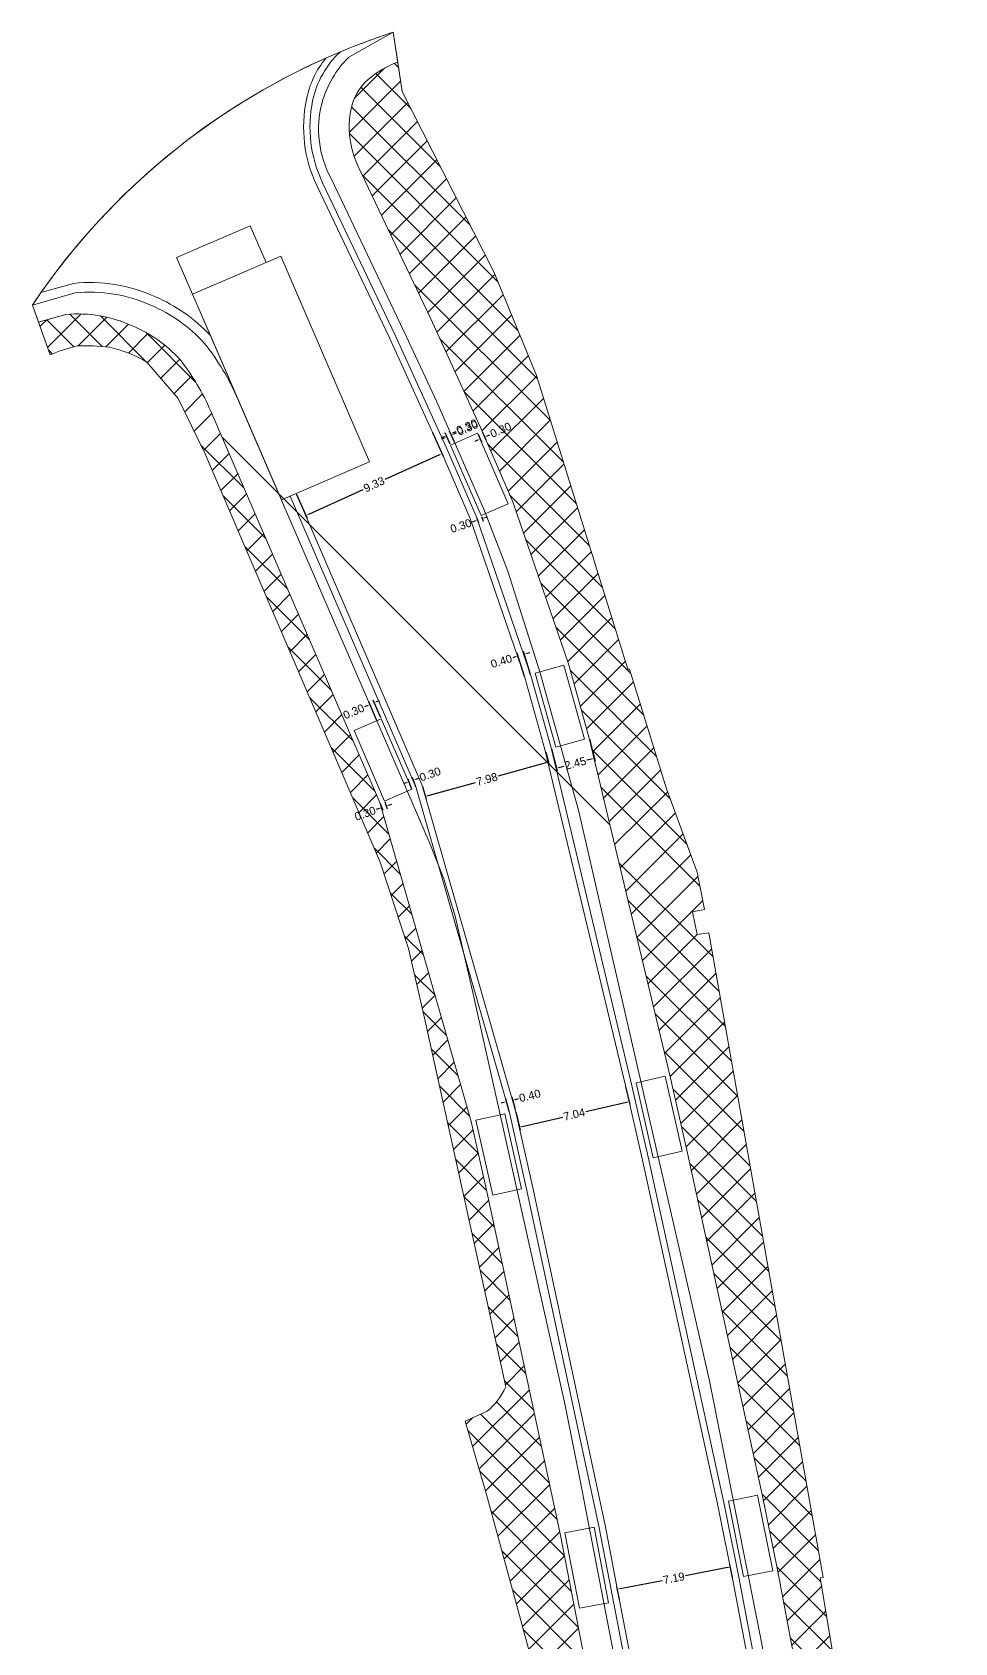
# Model space of a CAD drawing. Header units: metres. Extents: x 7529382 to 7529699, y 4686521 to 4686911.
# Drawn here: x 7529397.6 to 7529455.2, y 4686621.6 to 4686722.2 of the extents above; entities that cross this region are included whole.
import ezdxf

# ---------------------------------------------------------------- set-up
doc = ezdxf.new("R2010")
doc.units = ezdxf.units.M
doc.layers.get('Defpoints').update_dxf_attribs({"lineweight": 0})
for name, color, linetype, lineweight in [('BAZENI', 150, 'Continuous', 0), ('dimenzionet', 7, 'Continuous', 0), ('kubza-10cm-mod', 23, 'Continuous', 0), ('kubza-40cm css', 8, 'Continuous', 0), ('kufiri', 200, 'Continuous', 0), ('lloga-sip', 4, 'Continuous', 0), ('skajori', 157, 'Continuous', 0), ('Ujori-mod', 5, 'Continuous', 0), ('ulset-project-e-mod', 1, 'Continuous', 0)]:
    doc.layers.add(name, color=color, linetype=linetype, lineweight=lineweight)
doc.styles.get("Standard").update_dxf_attribs({"font": 'arial.ttf'})
doc.dimstyles.get("Standard").update_dxf_attribs({"dimtxt": 0.5, "dimasz": 0.18, "dimexe": 0.18, "dimexo": 0.0625, "dimgap": 0.09, "dimtad": 0, "dimzin": 0, "dimdsep": 46, "dimtxsty": 'Standard', "dimcen": 0.09, "dimadec": 0, "dimazin": 0, "dimtfac": 1, "dimtofl": 0, "dimtmove": 0, "dimatfit": 3, "dimfxl": 1, "dimtolj": 1, "dimtzin": 0, "dimarcsym": 0})

# ---------------------------------------------------------------- blocks, each defined once
blk = doc.blocks.new('*D57')
at = {"layer": 'Defpoints', "color": 0, "transparency": 16777216}
for p in [(7529423.750169282, 4686697.073269892), (7529423.695866644, 4686696.449782219), (7529423.970637027, 4686696.570198552)]:
    blk.add_point(p, dxfattribs=at)
at = {"layer": 'lloga-sip', "color": 0, "lineweight": -2, "transparency": 16777216}
for p, q in [((7529423.670779749, 4686696.507026412), (7529423.40314864, 4686697.117716836)), ((7529423.945550131, 4686696.627442745), (7529423.677919022, 4686697.238133169)), ((7529423.915032558, 4686697.145520153), (7529424.079895834, 4686697.217770411)), ((7529423.310535624, 4686696.880603299), (7529423.145672347, 4686696.80835304))]:
    blk.add_line(p, q, dxfattribs=at)
at = {"layer": 'lloga-sip', "color": 0, "transparency": 16777216}
for points in [[(7529423.902990848, 4686697.172997365), (7529423.927074268, 4686697.118042939), (7529423.750169282, 4686697.073269892)], [(7529423.298493913, 4686696.908080513), (7529423.322577333, 4686696.853126086), (7529423.4753989, 4686696.952853559)]]:
    blk.add_solid(points, dxfattribs=at)
at = {"layer": 'lloga-sip', "color": 0, "transparency": 16777216, "insert": (7529424.756323836, 4686697.514210586), "char_height": 0.5, "attachment_point": 5, "rotation": 23.66512354849254}
blk.add_mtext('\\A1;0.30', dxfattribs=at)
blk = doc.blocks.new('*D58')
at = {"layer": 'Defpoints', "color": 0, "transparency": 16777216}
for p in [(7529423.713580554, 4686697.156759385), (7529423.695866644, 4686696.449782219), (7529423.970637027, 4686696.570198552)]:
    blk.add_point(p, dxfattribs=at)
at = {"layer": 'dimenzionet', "color": 0, "lineweight": -2, "transparency": 16777216}
for p, q in [((7529423.670779749, 4686696.507026412), (7529423.366559912, 4686697.201206328)), ((7529423.945550131, 4686696.627442745), (7529423.641330294, 4686697.321622662)), ((7529423.878443831, 4686697.229009645), (7529424.043307107, 4686697.301259904)), ((7529423.273946896, 4686696.964092792), (7529423.10908362, 4686696.891842533))]:
    blk.add_line(p, q, dxfattribs=at)
at = {"layer": 'dimenzionet', "color": 0, "transparency": 16777216}
for points in [[(7529423.261905186, 4686696.991570005), (7529423.285988606, 4686696.936615579), (7529423.438810172, 4686697.036343052)], [(7529423.86640212, 4686697.256486857), (7529423.89048554, 4686697.201532432), (7529423.713580554, 4686697.156759385)]]:
    blk.add_solid(points, dxfattribs=at)
at = {"layer": 'dimenzionet', "color": 0, "transparency": 16777216, "insert": (7529424.719735108, 4686697.597700079), "char_height": 0.5, "attachment_point": 5, "rotation": 23.66512354849254}
blk.add_mtext('\\A1;0.30', dxfattribs=at)
blk = doc.blocks.new('*D59')
at = {"layer": 'Defpoints', "color": 0, "transparency": 16777216}
for p in [(7529425.392930983, 4686697.186309633), (7529425.667088297, 4686697.308148139), (7529425.828646942, 4686696.944613775)]:
    blk.add_point(p, dxfattribs=at)
at = {"layer": 'dimenzionet', "color": 0, "lineweight": -2, "transparency": 16777216}
for p, q in [((7529425.418313039, 4686697.129195701), (7529425.627589948, 4686696.658287143)), ((7529425.692470353, 4686697.251034207), (7529425.901747262, 4686696.78012565)), ((7529425.993135067, 4686697.017714095), (7529426.157623191, 4686697.090814415)), ((7529425.390001503, 4686696.749674948), (7529425.225513379, 4686696.676574628))]:
    blk.add_line(p, q, dxfattribs=at)
at = {"layer": 'dimenzionet', "color": 0, "transparency": 16777216}
for points in [[(7529425.98095168, 4686697.045128783), (7529426.005318454, 4686696.990299407), (7529425.828646942, 4686696.944613775)], [(7529425.377818116, 4686696.777089636), (7529425.40218489, 4686696.722260261), (7529425.554489627, 4686696.822775269)]]:
    blk.add_solid(points, dxfattribs=at)
at = {"layer": 'dimenzionet', "color": 0, "transparency": 16777216, "insert": (7529426.832511958, 4686697.390742358), "char_height": 0.5, "attachment_point": 5, "rotation": 23.960885387654017}
blk.add_mtext('\\A1;0.30', dxfattribs=at)
blk = doc.blocks.new('*D60')
at = {"layer": 'Defpoints', "color": 0, "transparency": 16777216}
for p in [(7529425.318974615, 4686691.947617834), (7529425.606856695, 4686692.046588261), (7529425.384388733, 4686691.757343296)]:
    blk.add_point(p, dxfattribs=at)
at = {"layer": 'dimenzionet', "color": 0, "lineweight": -2, "transparency": 16777216}
for p, q in [((7529425.627176194, 4686691.987483541), (7529425.730790967, 4686691.686092127)), ((7529425.842492407, 4686691.914833876), (7529426.012714002, 4686691.97335403)), ((7529425.214167138, 4686691.698823141), (7529425.043945543, 4686691.640302987)), ((7529425.339294113, 4686691.888513114), (7529425.442908887, 4686691.587121701))]:
    blk.add_line(p, q, dxfattribs=at)
at = {"layer": 'dimenzionet', "color": 0, "transparency": 16777216}
for points in [[(7529425.832739048, 4686691.943204142), (7529425.852245766, 4686691.88646361), (7529425.672270813, 4686691.856313722)], [(7529425.204413778, 4686691.727193408), (7529425.223920496, 4686691.670452876), (7529425.384388733, 4686691.757343296)]]:
    blk.add_solid(points, dxfattribs=at)
at = {"layer": 'dimenzionet', "color": 0, "transparency": 16777216, "insert": (7529424.345532556, 4686691.40019693), "char_height": 0.5, "attachment_point": 5, "rotation": 18.972358790310892}
blk.add_mtext('\\A1;0.30', dxfattribs=at)
blk = doc.blocks.new('*D61')
at = {"layer": 'Defpoints', "color": 0, "transparency": 16777216}
for p in [(7529427.923248958, 4686683.269884424), (7529428.338223625, 4686681.934975425), (7529428.720362083, 4686682.053768377)]:
    blk.add_point(p, dxfattribs=at)
at = {"layer": 'dimenzionet', "color": 0, "lineweight": -2, "transparency": 16777216}
for p, q in [((7529427.751362677, 4686683.21645123), (7529427.579476396, 4686683.163018036)), ((7529428.319670432, 4686681.994658161), (7529427.869815763, 4686683.441770706)), ((7529428.701808891, 4686682.113451113), (7529428.251954222, 4686683.560563657)), ((7529428.477273698, 4686683.44211057), (7529428.649159979, 4686683.495543765))]:
    blk.add_line(p, q, dxfattribs=at)
at = {"layer": 'dimenzionet', "color": 0, "transparency": 16777216}
for points in [[(7529427.742457145, 4686683.245098943), (7529427.76026821, 4686683.187803516), (7529427.923248958, 4686683.269884424)], [(7529428.468368166, 4686683.470758284), (7529428.486179231, 4686683.413462857), (7529428.305387417, 4686683.388677375)]]:
    blk.add_solid(points, dxfattribs=at)
at = {"layer": 'dimenzionet', "color": 0, "transparency": 16777216, "insert": (7529426.874233263, 4686682.943783591), "char_height": 0.5, "attachment_point": 5, "rotation": 17.268569524426255}
blk.add_mtext('\\A1;0.40', dxfattribs=at)
blk = doc.blocks.new('*D62')
at = {"layer": 'Defpoints', "color": 0, "transparency": 16777216}
for p in [(7529432.351611686, 4686678.143111227), (7529429.980566857, 4686677.529486701), (7529430.308703575, 4686676.261566604)]:
    blk.add_point(p, dxfattribs=at)
at = {"layer": 'dimenzionet', "color": 0, "lineweight": -2, "transparency": 16777216}
for p, q in [((7529432.367270736, 4686678.082604663), (7529432.724846469, 4686676.700932228)), ((7529429.996225907, 4686677.468980139), (7529430.353801641, 4686676.087307703)), ((7529430.482962475, 4686676.306664669), (7529430.772479275, 4686676.381591387)), ((7529432.505489503, 4686676.830093063), (7529432.215972704, 4686676.755166344))]:
    blk.add_line(p, q, dxfattribs=at)
at = {"layer": 'dimenzionet', "color": 0, "transparency": 16777216}
for points in [[(7529432.497973159, 4686676.859136214), (7529432.513005847, 4686676.801049914), (7529432.679748404, 4686676.875191129)], [(7529430.475446131, 4686676.335707819), (7529430.490478819, 4686676.277621519), (7529430.308703575, 4686676.261566604)]]:
    blk.add_solid(points, dxfattribs=at)
at = {"layer": 'dimenzionet', "color": 0, "transparency": 16777216, "insert": (7529431.494225989, 4686676.568378866), "char_height": 0.5, "attachment_point": 5, "rotation": 14.509753502106662}
blk.add_mtext('\\A1;2.45', dxfattribs=at)
blk = doc.blocks.new('*D63')
at = {"layer": 'Defpoints', "color": 0, "transparency": 16777216}
for p in [(7529418.663858213, 4686680.234321301), (7529419.098083797, 4686679.228790291), (7529419.373500606, 4686679.347725484)]:
    blk.add_point(p, dxfattribs=at)
at = {"layer": 'dimenzionet', "color": 0, "lineweight": -2, "transparency": 16777216}
for p, q in [((7529418.498608126, 4686680.162960185), (7529418.33335804, 4686680.091599069)), ((7529419.073305631, 4686679.286168793), (7529418.592497096, 4686680.399571387)), ((7529419.34872244, 4686679.405103985), (7529418.867913906, 4686680.518506581)), ((7529419.104525108, 4686680.42461761), (7529419.269775194, 4686680.495978726))]:
    blk.add_line(p, q, dxfattribs=at)
at = {"layer": 'dimenzionet', "color": 0, "transparency": 16777216}
for points in [[(7529418.486714607, 4686680.190501866), (7529418.510501646, 4686680.135418504), (7529418.663858213, 4686680.234321301)], [(7529419.092631589, 4686680.452159291), (7529419.116418627, 4686680.397075929), (7529418.939275022, 4686680.353256494)]]:
    blk.add_solid(points, dxfattribs=at)
at = {"layer": 'dimenzionet', "color": 0, "transparency": 16777216, "insert": (7529417.655342972, 4686679.798807016), "char_height": 0.5, "attachment_point": 5, "rotation": 23.356477891557628}
blk.add_mtext('\\A1;0.30', dxfattribs=at)
blk = doc.blocks.new('*D64')
at = {"layer": 'Defpoints', "color": 0, "transparency": 16777216}
for p in [(7529421.27646371, 4686674.94105651), (7529421.392203748, 4686675.510375014), (7529421.55954309, 4686675.042247582)]:
    blk.add_point(p, dxfattribs=at)
at = {"layer": 'dimenzionet', "color": 0, "lineweight": -2, "transparency": 16777216}
for p, q in [((7529420.939628145, 4686675.348594913), (7529420.770131923, 4686675.288005885)), ((7529421.255425853, 4686674.999909365), (7529421.04853534, 4686675.578680164)), ((7529421.538505233, 4686675.101100437), (7529421.33161472, 4686675.679871237)), ((7529421.561699972, 4686675.570964042), (7529421.731196193, 4686675.631553071))]:
    blk.add_line(p, q, dxfattribs=at)
at = {"layer": 'dimenzionet', "color": 0, "transparency": 16777216}
for points in [[(7529420.929529974, 4686675.376844283), (7529420.949726317, 4686675.320345542), (7529421.109124368, 4686675.409183941)], [(7529421.551601799, 4686675.599213413), (7529421.571798142, 4686675.542714672), (7529421.392203748, 4686675.510375014)]]:
    blk.add_solid(points, dxfattribs=at)
at = {"layer": 'dimenzionet', "color": 0, "transparency": 16777216, "insert": (7529422.426633004, 4686675.880147642), "char_height": 0.5, "attachment_point": 5, "rotation": 19.670210191917207}
blk.add_mtext('\\A1;0.30', dxfattribs=at)
blk = doc.blocks.new('*D65')
at = {"layer": 'Defpoints', "color": 0, "transparency": 16777216}
for p in [(7529419.294945511, 4686674.106513154), (7529419.578060048, 4686674.207622817), (7529419.405087352, 4686673.798107853)]:
    blk.add_point(p, dxfattribs=at)
at = {"layer": 'dimenzionet', "color": 0, "lineweight": -2, "transparency": 16777216}
for p, q in [((7529419.315966044, 4686674.047654108), (7529419.465626484, 4686673.628593802)), ((7529419.59908058, 4686674.148763771), (7529419.74874102, 4686673.729703465)), ((7529419.857715938, 4686673.959756648), (7529420.027229989, 4686674.020295782)), ((7529419.235573301, 4686673.737568721), (7529419.06605925, 4686673.677029587))]:
    blk.add_line(p, q, dxfattribs=at)
at = {"layer": 'dimenzionet', "color": 0, "transparency": 16777216}
for points in [[(7529419.847626084, 4686673.988008991), (7529419.867805794, 4686673.931504307), (7529419.688201888, 4686673.899217516)], [(7529419.225483446, 4686673.765821062), (7529419.245663157, 4686673.709316378), (7529419.405087352, 4686673.798107853)]]:
    blk.add_solid(points, dxfattribs=at)
at = {"layer": 'dimenzionet', "color": 0, "transparency": 16777216, "insert": (7529418.370549293, 4686673.428639738), "char_height": 0.5, "attachment_point": 5, "rotation": 19.65334456696114}
blk.add_mtext('\\A1;0.30', dxfattribs=at)
blk = doc.blocks.new('*D66')
at = {"layer": 'Defpoints', "color": 0, "transparency": 16777216}
for p in [(7529427.373000331, 4686654.746847509), (7529427.587022973, 4686655.525861316), (7529427.760717565, 4686654.845887133)]:
    blk.add_point(p, dxfattribs=at)
at = {"layer": 'dimenzionet', "color": 0, "lineweight": -2, "transparency": 16777216}
for p, q in [((7529427.024905726, 4686655.382272444), (7529426.850505713, 4686655.337723196)), ((7529427.357531842, 4686654.807403069), (7529427.15475649, 4686655.601221706)), ((7529427.745249076, 4686654.906442693), (7529427.542473724, 4686655.700261329)), ((7529427.761422986, 4686655.570410565), (7529427.935822997, 4686655.614959814))]:
    blk.add_line(p, q, dxfattribs=at)
at = {"layer": 'dimenzionet', "color": 0, "transparency": 16777216}
for points in [[(7529427.017480852, 4686655.411339113), (7529427.032330601, 4686655.353205776), (7529427.199305739, 4686655.426821693)], [(7529427.753998111, 4686655.599477233), (7529427.76884786, 4686655.541343897), (7529427.587022973, 4686655.525861316)]]:
    blk.add_solid(points, dxfattribs=at)
at = {"layer": 'dimenzionet', "color": 0, "transparency": 16777216, "insert": (7529428.65137988, 4686655.797743754), "char_height": 0.5, "attachment_point": 5, "rotation": 14.329377471967003}
blk.add_mtext('\\A1;0.40', dxfattribs=at)
blk = doc.blocks.new('*D67')
at = {"layer": 'Defpoints', "color": 0, "transparency": 16777216}
for p in [(7529422.549506575, 4686697.281618856), (7529423.17050158, 4686695.916500757), (7529414.059306267, 4686693.419409429)]:
    blk.add_point(p, dxfattribs=at)
at = {"layer": 'dimenzionet', "color": 0, "lineweight": -2, "transparency": 16777216}
for p, q in [((7529422.57538607, 4686697.224728595), (7529423.245034527, 4686695.752656808)), ((7529423.006657631, 4686695.841967811), (7529419.598423298, 4686694.291555066)), ((7529414.085185762, 4686693.362519169), (7529414.754834219, 4686691.890447381)), ((7529414.844145222, 4686692.128824277), (7529418.252379558, 4686693.679237024))]:
    blk.add_line(p, q, dxfattribs=at)
at = {"layer": 'dimenzionet', "color": 0, "transparency": 16777216}
for points in [[(7529422.994235474, 4686695.869275136), (7529423.01907979, 4686695.814660486), (7529423.17050158, 4686695.916500757)], [(7529414.831723064, 4686692.156131602), (7529414.856567379, 4686692.101516952), (7529414.680301272, 4686692.05429133)]]:
    blk.add_solid(points, dxfattribs=at)
at = {"layer": 'dimenzionet', "color": 0, "transparency": 16777216, "insert": (7529418.925401427, 4686693.985396044), "char_height": 0.5, "attachment_point": 5, "rotation": 24.460884842720596}
blk.add_mtext('\\A1;9.33', dxfattribs=at)
blk = doc.blocks.new('*D68')
at = {"layer": 'Defpoints', "color": 0, "transparency": 16777216}
for p in [(7529429.624144364, 4686677.318370441), (7529429.813797269, 4686676.63749446), (7529421.936982261, 4686675.177169012)]:
    blk.add_point(p, dxfattribs=at)
at = {"layer": 'dimenzionet', "color": 0, "lineweight": -2, "transparency": 16777216}
for p, q in [((7529429.640914846, 4686677.25816246), (7529429.862096258, 4686676.464095475)), ((7529429.640398285, 4686676.589195472), (7529426.681008801, 4686675.764879696)), ((7529421.953752743, 4686675.116961032), (7529422.174934154, 4686674.322894047)), ((7529422.30003415, 4686674.54459202), (7529425.259423632, 4686675.368907795))]:
    blk.add_line(p, q, dxfattribs=at)
at = {"layer": 'dimenzionet', "color": 0, "transparency": 16777216}
for points in [[(7529429.632348455, 4686676.618095303), (7529429.648448117, 4686676.560295641), (7529429.813797269, 4686676.63749446)], [(7529422.29198432, 4686674.573491851), (7529422.308083982, 4686674.515692189), (7529422.126635166, 4686674.496293032)]]:
    blk.add_solid(points, dxfattribs=at)
at = {"layer": 'dimenzionet', "color": 0, "transparency": 16777216, "insert": (7529425.970216217, 4686675.566893746), "char_height": 0.5, "attachment_point": 5, "rotation": 15.564780233108728}
blk.add_mtext('\\A1;7.98', dxfattribs=at)
blk = doc.blocks.new('*D69')
at = {"layer": 'Defpoints', "color": 0, "transparency": 16777216}
for p in [(7529434.615472651, 4686656.437167919), (7529427.760717568, 4686654.845887135), (7529434.850399191, 4686655.42517562)]:
    blk.add_point(p, dxfattribs=at)
at = {"layer": 'dimenzionet', "color": 0, "lineweight": -2, "transparency": 16777216}
for p, q in [((7529434.629605744, 4686656.376286841), (7529434.891102499, 4686655.249838115)), ((7529427.774850661, 4686654.785006057), (7529428.036347416, 4686653.658557329)), ((7529434.675061687, 4686655.384472312), (7529432.140265536, 4686654.7960381)), ((7529428.170981613, 4686653.874598142), (7529430.705777762, 4686654.463032354))]:
    blk.add_line(p, q, dxfattribs=at)
at = {"layer": 'dimenzionet', "color": 0, "transparency": 16777216}
for points in [[(7529434.668277803, 4686655.41369523), (7529434.681845572, 4686655.355249396), (7529434.850399191, 4686655.42517562)], [(7529428.164197729, 4686653.903821059), (7529428.177765498, 4686653.845375225), (7529427.995644108, 4686653.833894835)]]:
    blk.add_solid(points, dxfattribs=at)
at = {"layer": 'dimenzionet', "color": 0, "transparency": 16777216, "insert": (7529431.423021649, 4686654.629535227), "char_height": 0.5, "attachment_point": 5, "rotation": 13.069304852612769}
blk.add_mtext('\\A1;7.04', dxfattribs=at)
blk = doc.blocks.new('*D70')
at = {"layer": 'Defpoints', "color": 0, "transparency": 16777216}
for p in [(7529441.169610422, 4686626.348384628), (7529441.308676276, 4686625.638414634), (7529434.256822865, 4686624.257128058)]:
    blk.add_point(p, dxfattribs=at)
at = {"layer": 'dimenzionet', "color": 0, "lineweight": -2, "transparency": 16777216}
for p, q in [((7529440.992967188, 4686626.313784515), (7529438.367775046, 4686625.79957322)), ((7529441.296662348, 4686625.699749091), (7529441.135010309, 4686626.525027862)), ((7529434.244808936, 4686624.318462514), (7529434.083156897, 4686625.143741285)), ((7529434.294400244, 4686625.001698164), (7529436.919592389, 4686625.515909459))]:
    blk.add_line(p, q, dxfattribs=at)
at = {"layer": 'dimenzionet', "color": 0, "transparency": 16777216}
for points in [[(7529440.987200503, 4686626.343225054), (7529440.998733874, 4686626.284343976), (7529441.169610422, 4686626.348384628)], [(7529434.288633559, 4686625.031138703), (7529434.300166929, 4686624.972257625), (7529434.11775701, 4686624.967098051)]]:
    blk.add_solid(points, dxfattribs=at)
at = {"layer": 'dimenzionet', "color": 0, "transparency": 16777216, "insert": (7529437.643683717, 4686625.65774134), "char_height": 0.5, "attachment_point": 5, "rotation": 11.08253583756075}
blk.add_mtext('\\A1;7.19', dxfattribs=at)

msp = doc.modelspace()

# ---------------------------------------------------------------- hatches: boundary and pattern name
at = {"layer": 'kubza-40cm css'}
h = msp.add_hatch(dxfattribs=at)
h.set_pattern_fill('ANSI37', color=256, scale=0.4)
h.set_pattern_definition([(45, (-90.96940403897315, -41.99646737705916), (-0.8980256121069152, 0.8980256121069154), []), (135, (-90.96940403897315, -41.99646737705916), (-0.8980256121069154, -0.8980256121069152), [])])
h.paths.add_polyline_path([(7529429.059, 4686700.786), (7529426.397, 4686707.269), (7529420.678, 4686718.534), (7529420.404335329, 4686720.378002308, 0.08862471674179913), (7529418.554454846, 4686719.277977974, 0.1650578627891466), (7529417.489926841, 4686717.462657409, 0.1632852369807911), (7529417.922438345, 4686713.891046731), (7529422.468638064, 4686704.339222882), (7529425.667088297, 4686697.308148139), (7529427.583801365, 4686692.891767525), (7529431.059761763, 4686682.781002668), (7529432.351611686, 4686678.143111227), (7529437.389627204, 4686657.084977159), (7529438.45641346, 4686652.402046195), (7529443.164070897, 4686630.893662347), (7529444.10502402, 4686626.182465858), (7529448.235080991, 4686604.376298489), (7529449.11967022, 4686599.648445071), (7529449.419255218, 4686597.18939414), (7529449.918363939, 4686588.812296469), (7529449.701727465, 4686580.409835892), (7529454.922, 4686581.573), (7529454.219, 4686584.258), (7529452.617, 4686592.859), (7529451.64, 4686596.483), (7529446.779, 4686625.669), (7529446.959519422, 4686625.701051385), (7529441.043, 4686659.024), (7529439.833, 4686665.968), (7529439.098, 4686665.861), (7529438.815, 4686667.285), (7529439.551864847, 4686667.42698789), (7529439.1, 4686669.772), (7529437.188, 4686674.973), (7529434.88, 4686682.446), (7529434.766, 4686682.446)])
h.paths.add_polyline_path([(7529426.037462607, 4686649.519330458), (7529424.986487563, 4686654.192452231), (7529419.294945511, 4686674.106513153), (7529417.399680129, 4686678.495356595), (7529408.736764336, 4686698.555967451, 0.06567962173683352), (7529406.789677246, 4686701.812922122, 0.1083480846508385), (7529403.824788369, 4686703.90396559, 0.1302229650279025), (7529399.691729592, 4686704.608328388), (7529397.983293195, 4686704.122125454), (7529398.711, 4686702.092, -0.03564486580160983), (7529400.388, 4686702.641, -0.0455815077930599), (7529402.412, 4686702.557, -0.08215735509174518), (7529404.732, 4686701.632), (7529406.702, 4686699.363), (7529408.369, 4686695.932), (7529419.316, 4686670.393), (7529421.085, 4686665.005), (7529422.09, 4686660.569), (7529427.16, 4686637.614, -0.1121974815558714), (7529425.982, 4686636.084), (7529424.618, 4686635.464), (7529425.949, 4686630.889), (7529430.158, 4686615.449), (7529433.843, 4686601.654), (7529433.549056788, 4686601.576547399), (7529435.654, 4686593.588), (7529436.052, 4686591.511), (7529436.067, 4686588.335), (7529435.96, 4686584.748), (7529435.604, 4686580.523), (7529435.399, 4686576.908), (7529435.358, 4686576.537), (7529433.746, 4686575.205, -0.3377054306053388), (7529432.575, 4686575.366), (7529428.139, 4686577.794), (7529427.10755618, 4686576.251729453), (7529430.931896195, 4686574.140672361), (7529432.862601846, 4686573.690064739, 0.09539976528767542), (7529433.756021169, 4686573.887115569, 0.08406754086055361), (7529434.859451724, 4686574.602262476), (7529435.17479685, 4686574.891816941, 0.1869856178288243), (7529436.474589767, 4686576.235070881, 0.08795798277061544), (7529436.85903102, 4686577.92416479), (7529437.215131727, 4686585.287247117), (7529437.359536107, 4686589.243141244), (7529437.225303376, 4686592.409116069), (7529436.550635359, 4686597.357886452), (7529435.64018498, 4686602.070749714), (7529431.458560307, 4686623.716548148), (7529430.548675175, 4686628.42648545)])
h.paths.add_polyline_path([(7529449.700494448, 4686580.362012076), (7529449.664468444, 4686578.964707797), (7529451.57363377, 4686568.96635266), (7529454.157454208, 4686560.618808867), (7529455.178816263, 4686560.086368323), (7529454.864, 4686561.021), (7529453.521, 4686565.409)])

# ---------------------------------------------------------------- linework, layer by layer
at = {"layer": 'BAZENI', "color": 6}
msp.add_lwpolyline([(7529406.599814569, 4686708.170883375), (7529407.590941184, 4686705.875743286), (7529412.181221364, 4686707.857996517), (7529411.190094749, 4686710.153136606)], close=True, dxfattribs=at)
at = {"layer": 'BAZENI'}
msp.add_lwpolyline([(7529413.14125023, 4686693.022958783), (7529418.649586445, 4686695.401662658), (7529413.0992774, 4686708.254447163), (7529407.590941184, 4686705.875743286)], close=True, dxfattribs=at)
at = {"layer": 'kubza-10cm-mod', "flags": 128}
for points in [[(7529416.825175665, 4686721.016519325, 0.1574283434778197), (7529415.091563866, 4686717.956833568, 0.163285236917983), (7529415.711357088, 4686712.838680487), (7529420.248453103, 4686703.305984039), (7529423.429283242, 4686696.313643117), (7529425.299282243, 4686692.004898385), (7529428.720362083, 4686682.053768376), (7529429.980566857, 4686677.529486702), (7529435.004999121, 4686656.528128549), (7529436.066522622, 4686651.868299808), (7529440.76715147, 4686630.392028219), (7529441.701318952, 4686625.714806324), (7529445.828603058, 4686603.923279314), (7529446.698337306, 4686599.274821138), (7529446.979340343, 4686596.968294506), (7529447.467738801, 4686588.770959075), (7529447.209742775, 4686578.764327195), (7529449.193977189, 4686568.372833028), (7529451.10087677, 4686562.212216167)], [(7529420.404335329, 4686720.378002308, 0.08862471682893937), (7529418.554454844, 4686719.277977972, 0.1650578627408776), (7529417.48992684, 4686717.462657407, 0.1632852369262357), (7529417.922438345, 4686713.891046731), (7529422.468638064, 4686704.339222882), (7529425.667088297, 4686697.308148139), (7529427.583801365, 4686692.891767525), (7529431.059761763, 4686682.781002668), (7529432.351611686, 4686678.143111227), (7529437.389627204, 4686657.084977159), (7529438.45641346, 4686652.402046195), (7529443.164070897, 4686630.893662347), (7529444.10502402, 4686626.182465858), (7529448.235080991, 4686604.376298489), (7529449.11967022, 4686599.648445071), (7529449.419255218, 4686597.18939414), (7529449.918363939, 4686588.812296469), (7529449.664468444, 4686578.964707797), (7529451.57363377, 4686568.96635266), (7529454.157454208, 4686560.618808867)], [(7529398.128463634, 4686705.971788684), (7529400.150999938, 4686706.547381131, -0.1337086665407446), (7529405.233868876, 4686705.729581887, -0.1066046520562363), (7529408.710406683, 4686703.283410373, -0.1066046520562363)], [(7529397.963953012, 4686704.116621442), (7529399.691729592, 4686704.608328388, -0.1302229650279529), (7529403.824788369, 4686703.90396559, -0.1083480846507939), (7529406.789677246, 4686701.812922122, -0.06567962166755761), (7529408.736764334, 4686698.555967455), (7529417.399680129, 4686678.495356595), (7529419.294945511, 4686674.106513153), (7529424.986487563, 4686654.192452231), (7529426.037462607, 4686649.519330458), (7529430.548675175, 4686628.42648545), (7529431.458560307, 4686623.716548148), (7529435.64018498, 4686602.070749714), (7529436.550635359, 4686597.357886452), (7529437.225303376, 4686592.409116069), (7529437.359536107, 4686589.243141244), (7529437.215131727, 4686585.287247117), (7529436.85903102, 4686577.92416479, -0.08795798278031146), (7529436.474589767, 4686576.235070881, -0.1869856177697469), (7529435.17479685, 4686574.891816941), (7529434.859451724, 4686574.602262476, -0.0840675408584335), (7529433.756021169, 4686573.887115569, -0.0953997652928644), (7529432.862601846, 4686573.690064739), (7529430.931896195, 4686574.140672361), (7529427.107556181, 4686576.251729453)], [(7529413.692083851, 4686693.26082917), (7529419.648917418, 4686679.466660678), (7529421.55954309, 4686675.042247582), (7529427.373000332, 4686654.74684751), (7529428.428451506, 4686650.053822766), (7529432.953068979, 4686628.897044625), (7529433.864084259, 4686624.181257192), (7529438.045708938, 4686602.535458759), (7529438.957734174, 4686597.814443372), (7529439.658534032, 4686592.673992814), (7529439.80399313, 4686589.243236096), (7529439.654491173, 4686585.147696083), (7529439.298436244, 4686577.785560311, -0.09290219724989697), (7529438.605737991, 4686574.874351143, -0.1375524575109782), (7529436.821635561, 4686572.722606816), (7529435.875409535, 4686571.939780491, -0.08722343994022633), (7529434.232955368, 4686571.00553799)]]:
    msp.add_lwpolyline(points, format="xyb", dxfattribs=at)
at = {"layer": 'kufiri', "flags": 128}
msp.add_lwpolyline([(7529430.158, 4686615.449), (7529425.949, 4686630.889), (7529424.618, 4686635.464), (7529425.982, 4686636.084, 0.1121974815558715), (7529427.16, 4686637.614), (7529422.09, 4686660.569), (7529421.085, 4686665.005), (7529419.316, 4686670.393), (7529408.369, 4686695.932), (7529406.702, 4686699.363), (7529404.732, 4686701.632, 0.08215735509175826), (7529402.412, 4686702.557, 0.04558150779305132), (7529400.388, 4686702.641, 0.03564486580160933), (7529398.711, 4686702.092), (7529397.598, 4686705.197, -0.1684202484765869), (7529420.128, 4686722.24), (7529420.678, 4686718.534), (7529426.397, 4686707.269), (7529429.059, 4686700.786), (7529434.766, 4686682.446), (7529434.88, 4686682.446), (7529437.188, 4686674.973), (7529439.1, 4686669.772), (7529439.551864847, 4686667.42698789), (7529438.815, 4686667.285), (7529439.098, 4686665.861), (7529439.833, 4686665.968), (7529441.043, 4686659.024), (7529446.959519422, 4686625.701051385), (7529446.779, 4686625.669), (7529451.64, 4686596.483)], format="xyb", dxfattribs=at)
at = {"layer": 'lloga-sip', "flags": 128}
for points in [[(7529448.235080991, 4686604.376298489), (7529444.10502402, 4686626.182465858), (7529443.164070897, 4686630.893662347), (7529438.45641346, 4686652.402046195), (7529437.389627204, 4686657.084977159), (7529432.351611686, 4686678.143111227), (7529431.059761763, 4686682.781002668), (7529427.583801365, 4686692.891767525), (7529425.667088297, 4686697.308148139), (7529422.468638064, 4686704.339222882), (7529417.922438344, 4686713.891046732, -0.1632852367821676), (7529417.48992684, 4686717.462657405, -0.1650578629094994), (7529418.554454844, 4686719.277977972, -0.08862471680702952), (7529420.404335329, 4686720.378002308), (7529420.128, 4686722.24, 0.02042758626160095), (7529416.825175665, 4686721.016519325, 0.1574283433744391), (7529415.091563866, 4686717.95683357, 0.1632852369898976), (7529415.711357088, 4686712.838680487), (7529420.248453103, 4686703.305984039), (7529423.429283242, 4686696.313643117), (7529425.299282243, 4686692.004898385), (7529428.720362083, 4686682.053768376), (7529429.980566857, 4686677.529486702), (7529435.004999121, 4686656.528128549), (7529436.066522622, 4686651.868299808), (7529440.76715147, 4686630.392028219), (7529441.701318952, 4686625.714806324), (7529445.828603058, 4686603.923279314)], [(7529445.435507437, 4686603.849279112), (7529441.308676276, 4686625.638414634), (7529440.375617221, 4686630.310086816), (7529435.676136485, 4686651.781112902), (7529434.61547265, 4686656.437167919), (7529429.593259197, 4686677.429251786), (7529428.338223624, 4686681.934975425), (7529424.926108466, 4686691.86002925), (7529423.063740157, 4686696.151191776), (7529419.885788241, 4686703.137205569), (7529415.350179307, 4686712.666777576, -0.1632852369128309), (7529414.699793816, 4686718.037556721, -0.1182207129283749), (7529415.91234317, 4686720.622875925, 0.1360529955473108), (7529398.128463634, 4686705.971788684), (7529400.150999938, 4686706.547381131, -0.1337086665407468), (7529405.233868876, 4686705.729581887, -0.1066046520329362), (7529408.710406682, 4686703.283410374), (7529407.590941184, 4686705.875743286), (7529406.599814569, 4686708.170883375), (7529411.190094749, 4686710.153136606), (7529412.181221364, 4686707.857996517), (7529413.0992774, 4686708.254447163), (7529418.649586445, 4686695.401662658), (7529414.059306266, 4686693.419409429), (7529420.016139832, 4686679.625240937), (7529421.936982264, 4686675.177169013), (7529427.760717567, 4686654.845887134), (7529428.819166025, 4686650.139535074), (7529433.34505438, 4686628.976814383), (7529434.256822864, 4686624.257128057), (7529438.438447542, 4686602.611329624)], [(7529451.64, 4686596.483), (7529446.779, 4686625.669), (7529446.959519422, 4686625.701051385), (7529441.043, 4686659.024), (7529439.833, 4686665.968), (7529439.098, 4686665.861), (7529438.815, 4686667.285), (7529439.551864847, 4686667.42698789), (7529439.1, 4686669.772), (7529437.188, 4686674.973), (7529434.88, 4686682.446), (7529434.766, 4686682.446), (7529429.059, 4686700.786), (7529426.397, 4686707.269), (7529420.678, 4686718.534), (7529420.404335329, 4686720.378002308, 0.08862471677239028), (7529418.554454845, 4686719.277977973, 0.1650578627421236), (7529417.489926841, 4686717.462657409, 0.1632852369954284), (7529417.922438345, 4686713.891046731), (7529422.468638064, 4686704.339222882), (7529425.667088297, 4686697.308148139), (7529427.583801365, 4686692.891767525), (7529431.059761763, 4686682.781002668), (7529432.351611686, 4686678.143111227), (7529437.389627204, 4686657.084977159), (7529438.45641346, 4686652.402046195), (7529443.164070897, 4686630.893662347), (7529444.10502402, 4686626.182465858), (7529448.235080991, 4686604.376298489)], [(7529438.045708938, 4686602.535458759), (7529433.864084259, 4686624.181257192), (7529432.953068979, 4686628.897044625), (7529428.428451506, 4686650.053822766), (7529427.373000332, 4686654.74684751), (7529421.55954309, 4686675.042247582), (7529419.648917418, 4686679.466660678), (7529413.692083851, 4686693.26082917), (7529413.14125023, 4686693.022958783), (7529408.710406682, 4686703.283410374, 0.1066046520329381), (7529405.233868876, 4686705.729581887, 0.1337086665407441), (7529400.150999938, 4686706.547381131), (7529398.128463634, 4686705.971788684, 0.005443753046555166), (7529397.598, 4686705.197), (7529397.983293195, 4686704.122125454), (7529399.691729592, 4686704.608328388, -0.1302229650279479), (7529403.824788369, 4686703.90396559, -0.1083480846507985), (7529406.789677246, 4686701.812922122, -0.0656796217251108), (7529408.736764335, 4686698.555967452), (7529417.399680129, 4686678.495356595), (7529419.294945511, 4686674.106513153), (7529424.986487563, 4686654.192452231), (7529426.037462607, 4686649.519330458), (7529430.548675175, 4686628.42648545), (7529431.458560307, 4686623.716548148), (7529435.64018498, 4686602.070749714)], [(7529435.64018498, 4686602.070749714), (7529431.458560307, 4686623.716548148), (7529430.548675175, 4686628.42648545), (7529426.037462607, 4686649.519330458), (7529424.986487563, 4686654.192452231), (7529419.294945511, 4686674.106513153), (7529417.399680129, 4686678.495356595), (7529408.736764335, 4686698.555967453, 0.0656796217090195), (7529406.789677246, 4686701.812922122, 0.1083480846508363), (7529403.824788369, 4686703.90396559, 0.1302229650279056), (7529399.691729592, 4686704.608328388), (7529397.983293195, 4686704.122125454), (7529398.711, 4686702.092, -0.03564486580160926), (7529400.388, 4686702.641, -0.04558150779306069), (7529402.412, 4686702.557, -0.08215735509174495), (7529404.732, 4686701.632), (7529406.702, 4686699.363), (7529408.369, 4686695.932), (7529419.316, 4686670.393), (7529421.085, 4686665.005), (7529422.09, 4686660.569), (7529427.16, 4686637.614, -0.1121974815558716), (7529425.982, 4686636.084), (7529424.618, 4686635.464), (7529425.949, 4686630.889), (7529430.158, 4686615.449)]]:
    msp.add_lwpolyline(points, format="xyb", dxfattribs=at)
at = {"layer": 'skajori', "flags": 128}
for points in [[(7529451.843324859, 4686561.825174703), (7529449.772, 4686568.517), (7529447.806, 4686578.813), (7529448.063, 4686588.781), (7529447.572, 4686597.022), (7529447.279, 4686599.427), (7529443.081, 4686621.864), (7529439.862, 4686637.981), (7529438.624, 4686643.457), (7529431.688, 4686673.631), (7529429.28, 4686682.276), (7529427.286, 4686688.569), (7529425.828, 4686692.332), (7529422.844, 4686699.141), (7529420.794, 4686703.553), (7529416.252, 4686713.096, -0.1917524038562577), (7529415.678, 4686717.836, -0.1298142364388708), (7529417.344, 4686720.677), (7529420.128, 4686722.24)], [(7529426.348, 4686575.116), (7529430.636, 4686572.749), (7529432.984, 4686572.201, 0.08703866193428458), (7529434.571, 4686572.502, 0.08962200984487943), (7529435.93, 4686573.289, 0.1341732947797881), (7529436.682481078, 4686573.918942018, 0.111303375923576), (7529438.154, 4686575.627, 0.09810936197893066), (7529438.698, 4686577.946), (7529439.054, 4686585.307), (7529439.201, 4686589.334), (7529439.061, 4686592.636), (7529438.424, 4686597.414), (7529431.769, 4686631.863), (7529430.811, 4686636.65), (7529425.089, 4686662.238), (7529423.983, 4686667.025), (7529423.281, 4686669.344), (7529422.367, 4686671.659), (7529410.428, 4686699.306, 0.06625234410404754), (7529408.323, 4686702.818, 0.1089175063451391), (7529404.993, 4686705.18, 0.1325131467374264), (7529400.265, 4686705.956), (7529397.598, 4686705.197)], [(7529398.711, 4686702.092, -0.03564486580160933), (7529400.388, 4686702.641, -0.04558150779305132), (7529402.412, 4686702.557, -0.08215735509175826), (7529404.732, 4686701.632), (7529406.702, 4686699.363), (7529408.369, 4686695.932), (7529419.316, 4686670.393), (7529421.085, 4686665.005), (7529422.09, 4686660.569), (7529427.16, 4686637.614, -0.1121974815558715), (7529425.982, 4686636.084), (7529424.618, 4686635.464), (7529425.949, 4686630.889)], [(7529398.711, 4686702.092, -0.03564486580160933), (7529400.388, 4686702.641, -0.04558150779305132), (7529402.412, 4686702.557, -0.08215735509175826), (7529404.732, 4686701.632), (7529406.702, 4686699.363), (7529408.369, 4686695.932), (7529419.316, 4686670.393), (7529421.085, 4686665.005), (7529422.09, 4686660.569), (7529427.16, 4686637.614, -0.1121974815558715), (7529425.982, 4686636.084), (7529424.618, 4686635.464), (7529425.949, 4686630.889)]]:
    msp.add_lwpolyline(points, format="xyb", dxfattribs=at)
msp.add_lwpolyline([(7529397.598, 4686705.197), (7529398.711, 4686702.092)], dxfattribs=at)
msp.add_lwpolyline([(7529397.598, 4686705.197), (7529398.711, 4686702.092)], dxfattribs=at)
at = {"layer": 'Ujori-mod', "flags": 128}
for points in [[(7529415.91234317, 4686720.622875924, 0.1182207128956051), (7529414.699793816, 4686718.037556721, 0.1632852369124696), (7529415.350179307, 4686712.666777576), (7529419.885788241, 4686703.137205569), (7529423.063740157, 4686696.151191776), (7529424.926108466, 4686691.86002925), (7529428.338223624, 4686681.934975425), (7529429.593259197, 4686677.429251786), (7529434.61547265, 4686656.437167919), (7529435.676136485, 4686651.781112902), (7529440.375617221, 4686630.310086816), (7529441.308676276, 4686625.638414634), (7529445.435507437, 4686603.849279112), (7529446.30281514, 4686599.213790064), (7529446.580782833, 4686596.932178115), (7529447.067431781, 4686588.764206654), (7529446.808765939, 4686578.731595236), (7529448.805262808, 4686568.275882224), (7529450.601588083, 4686562.472497561)], [(7529416.825175665, 4686721.016519325, 0.1574283434778197), (7529415.091563866, 4686717.956833568, 0.163285236917983), (7529415.711357088, 4686712.838680487), (7529420.248453103, 4686703.305984039), (7529423.429283242, 4686696.313643117), (7529425.299282243, 4686692.004898385), (7529428.720362083, 4686682.053768376), (7529429.980566857, 4686677.529486702), (7529435.004999121, 4686656.528128549), (7529436.066522622, 4686651.868299808), (7529440.76715147, 4686630.392028219), (7529441.701318952, 4686625.714806324), (7529445.828603058, 4686603.923279314), (7529446.698337306, 4686599.274821138), (7529446.979340343, 4686596.968294506), (7529447.467738801, 4686588.770959075), (7529447.209742775, 4686578.764327195), (7529449.193977189, 4686568.372833028), (7529451.10087677, 4686562.212216167)], [(7529413.692083851, 4686693.26082917), (7529419.648917418, 4686679.466660678), (7529421.55954309, 4686675.042247582), (7529427.373000332, 4686654.74684751), (7529428.428451506, 4686650.053822766), (7529432.953068979, 4686628.897044625), (7529433.864084259, 4686624.181257192), (7529438.045708938, 4686602.535458759), (7529438.957734174, 4686597.814443372), (7529439.658534032, 4686592.673992814), (7529439.80399313, 4686589.243236096), (7529439.654491173, 4686585.147696083), (7529439.298436244, 4686577.785560311, -0.09290219724989697), (7529438.605737991, 4686574.874351143, -0.1375524575109782), (7529436.821635561, 4686572.722606816), (7529435.875409535, 4686571.939780491, -0.08722343994022633), (7529434.232955368, 4686571.00553799)], [(7529414.059306266, 4686693.419409429), (7529420.016139832, 4686679.625240937), (7529421.936982264, 4686675.177169013), (7529427.760717567, 4686654.845887134), (7529428.819166025, 4686650.139535074), (7529433.34505438, 4686628.976814383), (7529434.256822864, 4686624.257128057), (7529438.438447542, 4686602.611329624), (7529439.352572594, 4686597.879444738), (7529440.05738548, 4686592.709558141), (7529440.204302547, 4686589.244414164), (7529440.054138567, 4686585.130738322), (7529439.697969267, 4686577.766237698, -0.09290219725028712), (7529438.971157555, 4686574.711659586, -0.1367514867189218), (7529437.063595066, 4686572.403638084), (7529436.130386882, 4686571.631581606, -0.07174165582988673), (7529434.703011588, 4686570.76049561, -0.07174165582988673)]]:
    msp.add_lwpolyline(points, format="xyb", dxfattribs=at)
at = {"layer": 'ulset-project-e-mod'}
for points in [[(7529425.392930984, 4686697.186309633), (7529427.303921033, 4686692.783115675), (7529425.606856694, 4686692.046588261), (7529423.695866645, 4686696.449782219)], [(7529430.773157919, 4686682.691907954), (7529432.061130941, 4686678.06793504), (7529430.278974715, 4686677.571528773), (7529428.991001694, 4686682.195501686)], [(7529419.373500607, 4686679.347725485), (7529421.27646371, 4686674.94105651), (7529419.578060048, 4686674.207622816), (7529417.67509694, 4686678.614291789)], [(7529437.097482351, 4686657.016756686), (7529438.163623858, 4686652.336656015), (7529436.359835059, 4686651.925747311), (7529435.293693551, 4686656.605847981)], [(7529427.082212407, 4686654.672567792), (7529428.135415617, 4686649.989538535), (7529426.330498097, 4686649.583616466), (7529425.277294881, 4686654.266645722)], [(7529442.87042021, 4686630.832206295), (7529443.810542013, 4686626.125172091), (7529441.996372583, 4686625.76283348), (7529441.056250777, 4686630.469867684)], [(7529432.659079929, 4686628.837217307), (7529433.569530305, 4686624.124354044), (7529431.753114261, 4686623.773451297), (7529430.84266388, 4686628.486314557)]]:
    msp.add_lwpolyline(points, close=True, dxfattribs=at)

# ---------------------------------------------------------------- dimensions: what is measured, and where the dimension line sits
at = {"layer": 'dimenzionet'}
for p1, p2, distance, picture, middle in [((7529423.695866645, 4686696.449782219), (7529423.970637027, 4686696.570198553), 0.6404152092600194, '*D58', (7529424.719735108, 4686697.597700079)), ((7529414.059306266, 4686693.419409429), (7529422.549506574, 4686697.281618856), -1.499727382170011, '*D67', (7529418.925401427, 4686693.985396044)), ((7529425.392930984, 4686697.186309633), (7529425.667088297, 4686697.308148139), -0.3978170804198481, '*D59', (7529426.832511958, 4686697.390742358)), ((7529425.606856694, 4686692.046588261), (7529425.318974614, 4686691.947617834), 0.20120488786436366, '*D60', (7529424.345532556, 4686691.40019693)), ((7529428.720362083, 4686682.053768376), (7529428.338223624, 4686681.934975425), -1.3979220330696096, '*D61', (7529426.874233263, 4686682.943783591)), ((7529419.373500607, 4686679.347725485), (7529419.098083796, 4686679.228790291), -1.0952828260421057, '*D63', (7529417.655342972, 4686679.798807016)), ((7529432.351611686, 4686678.143111227), (7529429.980566857, 4686677.529486702), 1.309692743060469, '*D62', (7529431.494225989, 4686676.568378866)), ((7529421.936982264, 4686675.177169013), (7529429.624144365, 4686677.318370441), -0.706795816189441, '*D68', (7529425.970216217, 4686675.566893746)), ((7529421.27646371, 4686674.94105651), (7529421.55954309, 4686675.042247582), 0.49713755366703793, '*D64', (7529422.426633004, 4686675.880147642)), ((7529419.578060048, 4686674.207622816), (7529419.294945511, 4686674.106513153), 0.3274829063507037, '*D65', (7529418.370549293, 4686673.428639738)), ((7529427.373000332, 4686654.74684751), (7529427.760717567, 4686654.845887134), 0.7018081652453575, '*D66', (7529428.65137988, 4686655.797743754)), ((7529427.760717567, 4686654.845887134), (7529434.61547265, 4686656.437167919), -1.038902734916791, '*D69', (7529431.423021649, 4686654.629535227)), ((7529434.256822864, 4686624.257128057), (7529441.308676276, 4686625.638414634), 0.723461611798209, '*D70', (7529437.643683717, 4686625.65774134))]:
    dim = msp.add_aligned_dim(p1=p1, p2=p2, distance=distance, dimstyle='Standard', dxfattribs=at)
    dim.commit()
    dim.dimension.update_dxf_attribs({"geometry": picture, "text_midpoint": middle})
at = {"layer": 'lloga-sip'}
dim = msp.add_aligned_dim(p1=(7529423.695866645, 4686696.449782219), p2=(7529423.970637027, 4686696.570198553), distance=0.5492602285997192, dimstyle='Standard', dxfattribs=at)
dim.commit()
dim.dimension.update_dxf_attribs({"geometry": '*D57', "text_midpoint": (7529424.756323836, 4686697.514210586)})

doc.saveas('drawing.dxf')
